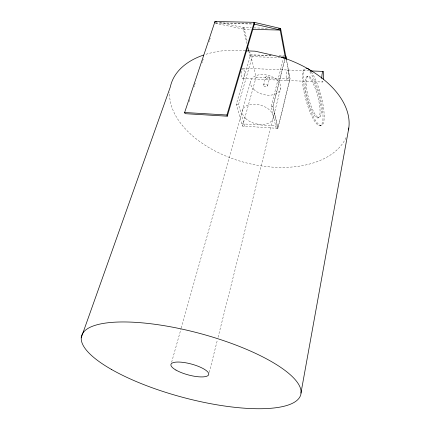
<?xml version="1.0" encoding="UTF-8"?>
<svg xmlns="http://www.w3.org/2000/svg" width="430" height="430" viewBox="0 0 430 430"><rect width="100%" height="100%" fill="white"/><g stroke="black" fill="none" stroke-linecap="round" stroke-linejoin="round"><path stroke-width="0.32" stroke-dasharray="2.15 1.61" d="M220.257 22.623L243.896 27.665L243.842 29.165L215.602 23.36M271.137 55.491L250.62 54.787L236.306 104.388L242.541 126.097L277.952 128.35L290.067 78.808L286.568 59.904M209.243 372.385L217.419 339.856M218.075 337.254L280.607 88.403M285.068 58.464L272.883 106.393L277.807 128.339L289.927 78.803L286.423 59.899M277.952 128.35L273.039 106.398L285.052 59.114M276.157 128.237L271.174 106.296L283.59 57.76M267.53 85.909L269.583 78.142M263.579 85.032L265.659 77.271M242.541 126.097L256.06 77.335L250.62 54.787M171.608 362.318L181.051 328.735M181.234 328.09L250.529 81.732M244.681 126.232L238.526 104.506L252.233 56.658M246.933 43.527L243.445 29.17L243.896 27.665L251.238 27.837M189.098 101.587L189.942 99.045M193.968 86.962L194.392 85.694M194.602 85.054L195.236 83.151M202.014 62.801L202.439 61.533M202.648 60.893L203.282 58.985M209.001 41.823L209.426 40.549M209.636 39.915L210.275 38.007M317.942 117.954A21.376 5.235 75 0 0 314.378 86.247A21.376 5.235 75 0 0 305.359 87.618A21.376 5.235 75 0 0 317.942 117.954L319.082 117.626A21.371 5.268 75 0 0 315.555 85.919A21.371 5.268 75 0 0 306.483 87.301A21.371 5.268 75 0 0 319.082 117.626M320.033 125.764L321.172 125.436M306.886 76.674L308.036 76.357M215.355 22.747L253.168 23.559M215.613 23.241L252.813 24.048M253.91 27.902L267.928 28.23M243.445 29.17L251.179 29.342M279.081 55.76L285.697 55.991M271.05 55.814L250.529 55.11L249.755 51.917M281.645 56.179L285.617 56.314M280.258 57.641L250.104 56.583L248.836 51.364M245.331 50.804L229.642 50.192A91.676 55.706 14.8 0 0 204.916 54.615M242.971 68.214L308.944 70.843M256.06 77.335L290.067 78.808M242.687 78.518L322.473 82.039M236.306 104.388L238.526 104.506M271.174 106.296L273.039 106.398M241.891 123.824L277.436 126.049M243.896 27.665L247.288 41.705M346.032 137.6A91.676 55.706 14.8 0 1 246.121 162.83A91.676 55.706 14.8 0 1 169.64 92.24M241.913 69.875A5.165 1.419 -87.5 0 1 244.213 71.396A5.165 1.419 -87.5 0 1 242.552 78.523A5.165 1.419 -87.5 0 1 241.655 70.988M322.973 81.179A5.332 0.908 -86.5 0 1 321.801 79.636M309.879 71.95A29.53 7.235 75 0 1 323.011 117.965A29.53 7.235 75 0 1 308.89 109.166A29.53 7.235 75 0 1 304.762 68.762M311.395 72.09A29.525 7.283 75 0 1 324.172 118.067A29.525 7.283 75 0 1 309.89 108.564A29.525 7.283 75 0 1 305.913 68.445M245.595 118.46A15.851 9.578 14.8 0 0 272.179 120.33A15.851 9.578 14.8 0 0 255.474 104.318A15.851 9.578 14.8 0 0 245.595 118.46M253.668 89.273A15.421 9.879 14.8 0 0 279.613 90.794A15.421 9.879 14.8 0 0 263.515 74.594A15.421 9.879 14.8 0 0 253.668 89.273M266.079 78.308A2.01 1.306 14.8 0 0 269.459 78.459A2.01 1.306 14.8 0 0 267.326 76.341A2.01 1.306 14.8 0 0 266.079 78.308M264.004 86.059A2.026 1.295 14.8 0 0 267.412 86.226A2.026 1.295 14.8 0 0 265.251 84.113A2.026 1.295 14.8 0 0 264.004 86.059M287.95 78.787A5.257 1.139 -86.9 0 0 287.804 70.111A5.257 1.139 -86.9 0 0 286.122 76.803A5.257 1.139 -86.9 0 0 287.95 78.787"/><path stroke-width="0.64" d="M214.968 22.65L215 21.5L254.216 22.322L280.613 28.52L286.305 59.249M216.317 21.78L215 21.5L184.626 112.499L185.072 113.67L227.298 116.197L254.495 23.585L254.216 22.322L254.141 24.08L280.537 30.046L280.613 28.52L278.608 28.477M300.941 393.106L348.811 127.989M285.052 59.114L285.697 55.991L285.762 56.319M281.591 57.69L285.38 57.819L280.204 30.046L280.613 28.52M227.298 116.197L226.932 115.014L254.216 22.322M81.189 337.851L170.323 86.984A91.676 55.706 14.8 0 1 203.589 55.056M252.512 29.374L280.204 30.046M245.992 50.831L255.108 51.186L281.086 57.045A91.676 55.706 14.8 0 1 348.483 129.968M310.283 70.896L323.011 71.401M184.626 112.499L226.932 115.014M247.406 45.489L248.674 50.708M285.848 55.997L286.45 59.254M306.37 68.3A29.525 7.283 75 0 1 311.057 71.622M321.769 78.378A5.332 0.908 -86.5 0 1 323.123 71.412A5.332 0.908 -86.5 0 1 323.403 79.136M111.37 369.386A113.456 33.072 15 0 0 296.458 400.814A113.456 33.072 15 0 0 165.394 325.886A113.456 33.072 15 0 0 111.37 369.386M175.951 370.063A19.56 5.649 15 0 0 207.932 375.632A19.56 5.649 15 0 0 185.588 362.764A19.56 5.649 15 0 0 175.951 370.063"/></g></svg>
